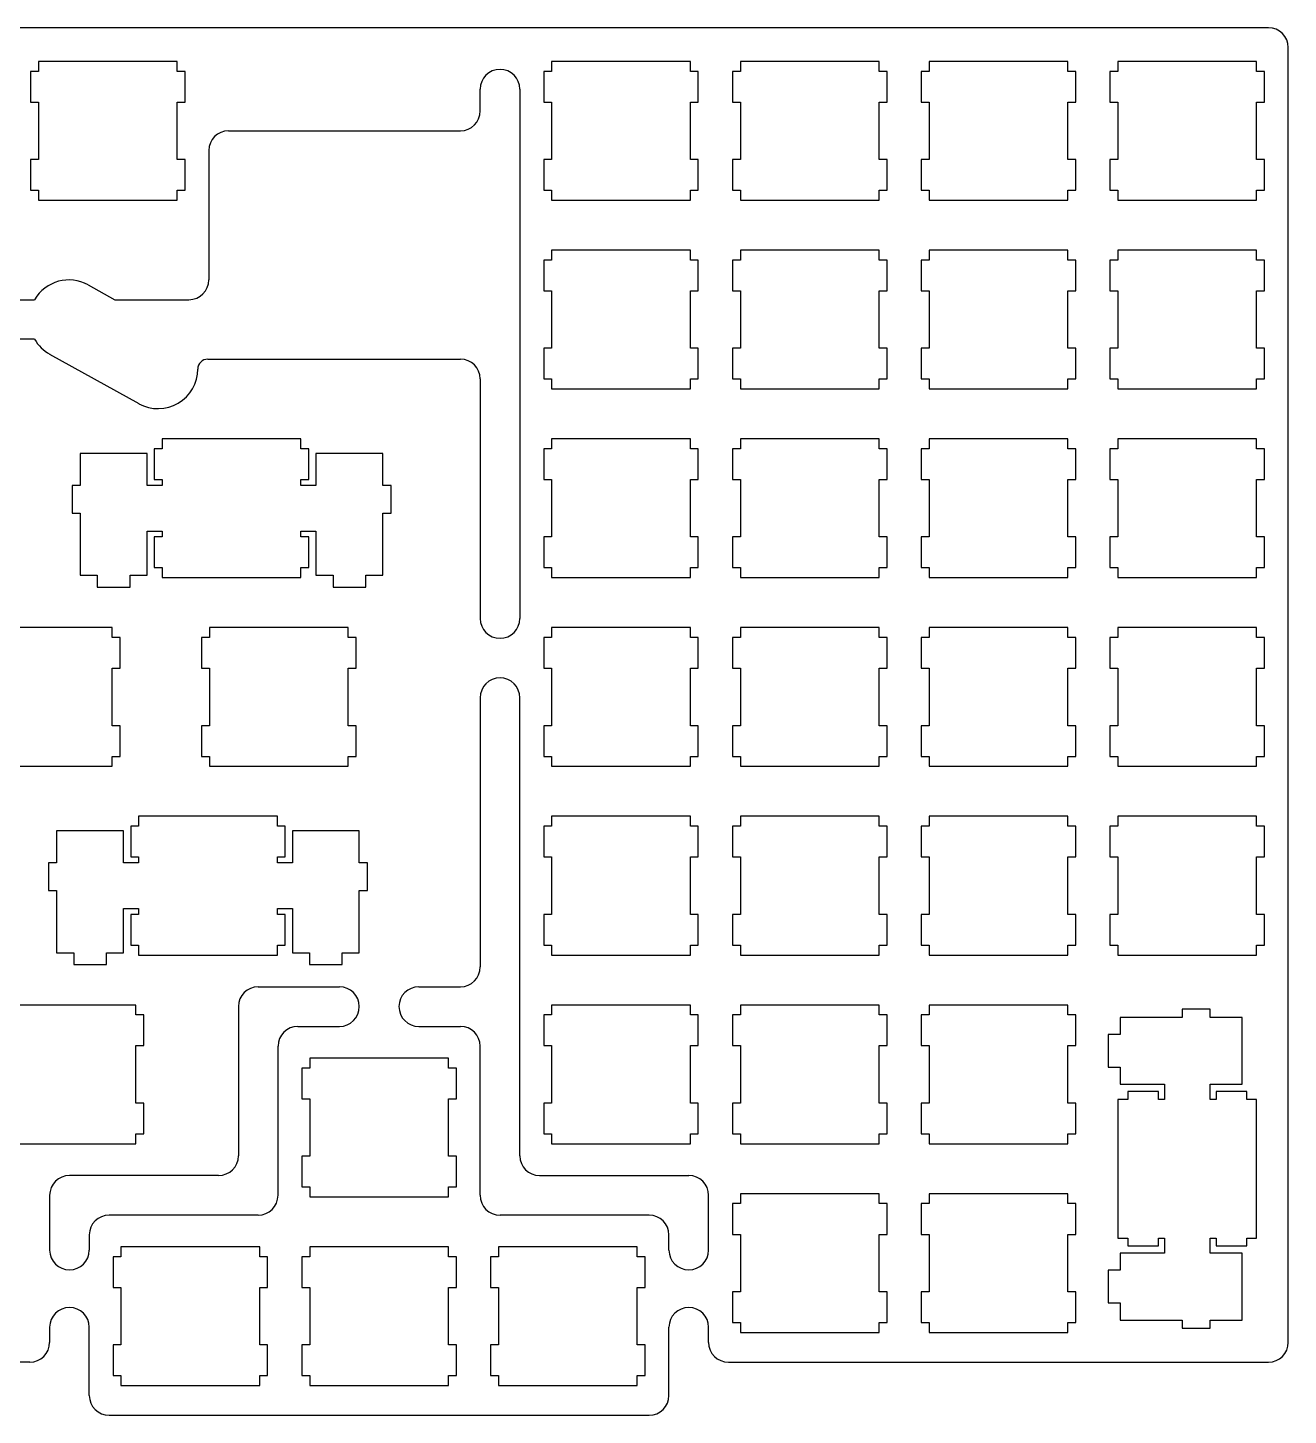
# Model space of a CAD drawing. Extents: x 23 to 397, y 95 to 235.
# Drawn here: x 269.5 to 396.7, y 95 to 235.1 of the extents above; entities that cross this region are included whole.
import ezdxf

# ---------------------------------------------------------------- set-up
doc = ezdxf.new("R2010")
doc.units = 0
doc.layers.get('0').update_dxf_attribs({"linetype": 'CONTINUOUS'})

msp = doc.modelspace()

# ---------------------------------------------------------------- linework, layer by layer
at = {"color": 7, "linetype": 'CONTINUOUS'}
for p, q in [((394.66, 235.05), (24.64, 235.05)), ((396.66, 102.35), (396.66, 233.05)), ((270.53, 231.65), (270.53, 230.65)), ((284.53, 231.65), (270.53, 231.65)), ((284.53, 230.65), (284.53, 231.65)), ((322.32, 231.65), (322.32, 230.65)), ((336.32, 231.65), (322.32, 231.65)), ((336.32, 230.65), (336.32, 231.65)), ((341.37, 231.65), (341.37, 230.65)), ((355.37, 231.65), (341.37, 231.65)), ((355.37, 230.65), (355.37, 231.65)), ((360.42, 231.65), (360.42, 230.65)), ((374.42, 231.65), (360.42, 231.65)), ((374.42, 230.65), (374.42, 231.65)), ((379.47, 231.65), (379.47, 230.65)), ((393.47, 231.65), (379.47, 231.65)), ((393.47, 230.65), (393.47, 231.65)), ((270.53, 230.65), (269.73, 230.65)), ((269.73, 230.65), (269.73, 227.55)), ((285.33, 230.65), (284.53, 230.65)), ((285.33, 227.55), (285.33, 230.65)), ((322.32, 230.65), (321.52, 230.65)), ((321.52, 230.65), (321.52, 227.55)), ((337.12, 230.65), (336.32, 230.65)), ((337.12, 227.55), (337.12, 230.65)), ((341.37, 230.65), (340.57, 230.65)), ((340.57, 230.65), (340.57, 227.55)), ((356.17, 230.65), (355.37, 230.65)), ((356.17, 227.55), (356.17, 230.65)), ((360.42, 230.65), (359.62, 230.65)), ((359.62, 230.65), (359.62, 227.55)), ((375.22, 230.65), (374.42, 230.65)), ((375.22, 227.55), (375.22, 230.65)), ((379.47, 230.65), (378.67, 230.65)), ((378.67, 230.65), (378.67, 227.55)), ((394.27, 230.65), (393.47, 230.65)), ((394.27, 227.55), (394.27, 230.65)), ((315.11, 226.65), (315.11, 228.85)), ((319.11, 228.85), (319.11, 175.42)), ((269.73, 227.55), (270.53, 227.55)), ((270.53, 227.55), (270.53, 221.75)), ((284.53, 221.75), (284.53, 227.55)), ((284.53, 227.55), (285.33, 227.55)), ((321.52, 227.55), (322.32, 227.55)), ((322.32, 227.55), (322.32, 221.75)), ((336.32, 221.75), (336.32, 227.55)), ((336.32, 227.55), (337.12, 227.55)), ((340.57, 227.55), (341.37, 227.55)), ((341.37, 227.55), (341.37, 221.75)), ((355.37, 221.75), (355.37, 227.55)), ((355.37, 227.55), (356.17, 227.55)), ((359.62, 227.55), (360.42, 227.55)), ((360.42, 227.55), (360.42, 221.75)), ((374.42, 221.75), (374.42, 227.55)), ((374.42, 227.55), (375.22, 227.55)), ((378.67, 227.55), (379.47, 227.55)), ((379.47, 227.55), (379.47, 221.75)), ((393.47, 221.75), (393.47, 227.55)), ((393.47, 227.55), (394.27, 227.55)), ((289.72, 224.65), (313.11, 224.65)), ((270.53, 221.75), (269.73, 221.75)), ((269.73, 221.75), (269.73, 218.65)), ((285.33, 221.75), (284.53, 221.75)), ((285.33, 218.65), (285.33, 221.75)), ((287.72, 222.65), (287.72, 209.6)), ((322.32, 221.75), (321.52, 221.75)), ((321.52, 221.75), (321.52, 218.65)), ((337.12, 221.75), (336.32, 221.75)), ((337.12, 218.65), (337.12, 221.75)), ((341.37, 221.75), (340.57, 221.75)), ((340.57, 221.75), (340.57, 218.65)), ((356.17, 221.75), (355.37, 221.75)), ((356.17, 218.65), (356.17, 221.75)), ((360.42, 221.75), (359.62, 221.75)), ((359.62, 221.75), (359.62, 218.65)), ((375.22, 221.75), (374.42, 221.75)), ((375.22, 218.65), (375.22, 221.75)), ((379.47, 221.75), (378.67, 221.75)), ((378.67, 221.75), (378.67, 218.65)), ((394.27, 221.75), (393.47, 221.75)), ((394.27, 218.65), (394.27, 221.75)), ((269.73, 218.65), (270.53, 218.65)), ((270.53, 218.65), (270.53, 217.65)), ((284.53, 217.65), (284.53, 218.65)), ((284.53, 218.65), (285.33, 218.65)), ((321.52, 218.65), (322.32, 218.65)), ((322.32, 218.65), (322.32, 217.65)), ((336.32, 217.65), (336.32, 218.65)), ((336.32, 218.65), (337.12, 218.65)), ((340.57, 218.65), (341.37, 218.65)), ((341.37, 218.65), (341.37, 217.65)), ((355.37, 217.65), (355.37, 218.65)), ((355.37, 218.65), (356.17, 218.65)), ((359.62, 218.65), (360.42, 218.65)), ((360.42, 218.65), (360.42, 217.65)), ((374.42, 217.65), (374.42, 218.65)), ((374.42, 218.65), (375.22, 218.65)), ((378.67, 218.65), (379.47, 218.65)), ((379.47, 218.65), (379.47, 217.65)), ((393.47, 217.65), (393.47, 218.65)), ((393.47, 218.65), (394.27, 218.65)), ((270.53, 217.65), (284.53, 217.65)), ((322.32, 217.65), (336.32, 217.65)), ((341.37, 217.65), (355.37, 217.65)), ((360.42, 217.65), (374.42, 217.65)), ((379.47, 217.65), (393.47, 217.65)), ((322.32, 211.6), (321.52, 211.6)), ((321.52, 211.6), (321.52, 208.5)), ((322.32, 212.6), (322.32, 211.6)), ((336.32, 212.6), (322.32, 212.6)), ((336.32, 211.6), (336.32, 212.6)), ((337.12, 211.6), (336.32, 211.6)), ((337.12, 208.5), (337.12, 211.6)), ((341.37, 211.6), (340.57, 211.6)), ((340.57, 211.6), (340.57, 208.5)), ((341.37, 212.6), (341.37, 211.6)), ((355.37, 212.6), (341.37, 212.6)), ((355.37, 211.6), (355.37, 212.6)), ((356.17, 211.6), (355.37, 211.6)), ((356.17, 208.5), (356.17, 211.6)), ((360.42, 211.6), (359.62, 211.6)), ((359.62, 211.6), (359.62, 208.5)), ((360.42, 212.6), (360.42, 211.6)), ((374.42, 212.6), (360.42, 212.6)), ((374.42, 211.6), (374.42, 212.6)), ((375.22, 211.6), (374.42, 211.6)), ((375.22, 208.5), (375.22, 211.6)), ((379.47, 211.6), (378.67, 211.6)), ((378.67, 211.6), (378.67, 208.5)), ((379.47, 212.6), (379.47, 211.6)), ((393.47, 212.6), (379.47, 212.6)), ((393.47, 211.6), (393.47, 212.6)), ((394.27, 211.6), (393.47, 211.6)), ((394.27, 208.5), (394.27, 211.6)), ((275.55, 209.1), (278.24, 207.6)), ((264.14, 207.6), (270.14, 207.6)), ((278.24, 207.6), (285.72, 207.6)), ((321.52, 208.5), (322.32, 208.5)), ((322.32, 208.5), (322.32, 202.7)), ((336.32, 202.7), (336.32, 208.5)), ((336.32, 208.5), (337.12, 208.5)), ((340.57, 208.5), (341.37, 208.5)), ((341.37, 208.5), (341.37, 202.7)), ((355.37, 202.7), (355.37, 208.5)), ((355.37, 208.5), (356.17, 208.5)), ((359.62, 208.5), (360.42, 208.5)), ((360.42, 208.5), (360.42, 202.7)), ((374.42, 202.7), (374.42, 208.5)), ((374.42, 208.5), (375.22, 208.5)), ((378.67, 208.5), (379.47, 208.5)), ((379.47, 208.5), (379.47, 202.7)), ((393.47, 202.7), (393.47, 208.5)), ((393.47, 208.5), (394.27, 208.5)), ((270.14, 203.6), (264.14, 203.6)), ((271.66, 202.11), (280.66, 197.11)), ((322.32, 202.7), (321.52, 202.7)), ((321.52, 202.7), (321.52, 199.6)), ((337.12, 202.7), (336.32, 202.7)), ((337.12, 199.6), (337.12, 202.7)), ((341.37, 202.7), (340.57, 202.7)), ((340.57, 202.7), (340.57, 199.6)), ((356.17, 202.7), (355.37, 202.7)), ((356.17, 199.6), (356.17, 202.7)), ((360.42, 202.7), (359.62, 202.7)), ((359.62, 202.7), (359.62, 199.6)), ((375.22, 202.7), (374.42, 202.7)), ((375.22, 199.6), (375.22, 202.7)), ((379.47, 202.7), (378.67, 202.7)), ((378.67, 202.7), (378.67, 199.6)), ((394.27, 202.7), (393.47, 202.7)), ((394.27, 199.6), (394.27, 202.7)), ((287.61, 201.6), (313.11, 201.6)), ((315.11, 199.6), (315.11, 175.42)), ((321.52, 199.6), (322.32, 199.6)), ((322.32, 199.6), (322.32, 198.6)), ((336.32, 198.6), (336.32, 199.6)), ((336.32, 199.6), (337.12, 199.6)), ((340.57, 199.6), (341.37, 199.6)), ((341.37, 199.6), (341.37, 198.6)), ((355.37, 198.6), (355.37, 199.6)), ((355.37, 199.6), (356.17, 199.6)), ((359.62, 199.6), (360.42, 199.6)), ((360.42, 199.6), (360.42, 198.6)), ((374.42, 198.6), (374.42, 199.6)), ((374.42, 199.6), (375.22, 199.6)), ((378.67, 199.6), (379.47, 199.6)), ((379.47, 199.6), (379.47, 198.6)), ((393.47, 198.6), (393.47, 199.6)), ((393.47, 199.6), (394.27, 199.6)), ((322.32, 198.6), (336.32, 198.6)), ((341.37, 198.6), (355.37, 198.6)), ((360.42, 198.6), (374.42, 198.6)), ((379.47, 198.6), (393.47, 198.6)), ((283.02, 193.55), (283.02, 192.55)), ((297.02, 193.55), (283.02, 193.55)), ((297.02, 192.55), (297.02, 193.55)), ((322.32, 193.55), (322.32, 192.55)), ((336.32, 193.55), (322.32, 193.55)), ((336.32, 192.55), (336.32, 193.55)), ((341.37, 193.55), (341.37, 192.55)), ((355.37, 193.55), (341.37, 193.55)), ((355.37, 192.55), (355.37, 193.55)), ((360.42, 193.55), (360.42, 192.55)), ((374.42, 193.55), (360.42, 193.55)), ((374.42, 192.55), (374.42, 193.55)), ((379.47, 193.55), (379.47, 192.55)), ((393.47, 193.55), (379.47, 193.55)), ((393.47, 192.55), (393.47, 193.55)), ((281.49, 192.08), (274.74, 192.08)), ((274.74, 192.08), (274.74, 188.85)), ((281.49, 188.85), (281.49, 192.08)), ((283.02, 192.55), (282.22, 192.55)), ((282.22, 192.55), (282.22, 189.45)), ((297.82, 192.55), (297.02, 192.55)), ((297.82, 189.45), (297.82, 192.55)), ((305.29, 192.08), (298.54, 192.08)), ((298.54, 192.08), (298.54, 188.85)), ((305.29, 188.85), (305.29, 192.08)), ((322.32, 192.55), (321.52, 192.55)), ((321.52, 192.55), (321.52, 189.45)), ((337.12, 192.55), (336.32, 192.55)), ((337.12, 189.45), (337.12, 192.55)), ((341.37, 192.55), (340.57, 192.55)), ((340.57, 192.55), (340.57, 189.45)), ((356.17, 192.55), (355.37, 192.55)), ((356.17, 189.45), (356.17, 192.55)), ((360.42, 192.55), (359.62, 192.55)), ((359.62, 192.55), (359.62, 189.45)), ((375.22, 192.55), (374.42, 192.55)), ((375.22, 189.45), (375.22, 192.55)), ((379.47, 192.55), (378.67, 192.55)), ((378.67, 192.55), (378.67, 189.45)), ((394.27, 192.55), (393.47, 192.55)), ((394.27, 189.45), (394.27, 192.55)), ((282.22, 189.45), (283.02, 189.45)), ((283.02, 189.45), (283.02, 188.85)), ((297.02, 188.85), (297.02, 189.45)), ((297.02, 189.45), (297.82, 189.45)), ((321.52, 189.45), (322.32, 189.45)), ((322.32, 189.45), (322.32, 183.65)), ((336.32, 183.65), (336.32, 189.45)), ((336.32, 189.45), (337.12, 189.45)), ((340.57, 189.45), (341.37, 189.45)), ((341.37, 189.45), (341.37, 183.65)), ((355.37, 183.65), (355.37, 189.45)), ((355.37, 189.45), (356.17, 189.45)), ((359.62, 189.45), (360.42, 189.45)), ((360.42, 189.45), (360.42, 183.65)), ((374.42, 183.65), (374.42, 189.45)), ((374.42, 189.45), (375.22, 189.45)), ((378.67, 189.45), (379.47, 189.45)), ((379.47, 189.45), (379.47, 183.65)), ((393.47, 183.65), (393.47, 189.45)), ((393.47, 189.45), (394.27, 189.45)), ((274.74, 188.85), (273.92, 188.85)), ((273.92, 188.85), (273.92, 186.05)), ((283.02, 188.85), (281.49, 188.85)), ((298.54, 188.85), (297.02, 188.85)), ((306.12, 188.85), (305.29, 188.85)), ((306.12, 186.05), (306.12, 188.85)), ((273.92, 186.05), (274.74, 186.05)), ((274.74, 186.05), (274.74, 179.78)), ((305.29, 179.78), (305.29, 186.05)), ((305.29, 186.05), (306.12, 186.05)), ((281.49, 179.78), (281.49, 184.25)), ((281.49, 184.25), (283.02, 184.25)), ((283.02, 183.65), (282.22, 183.65)), ((282.22, 183.65), (282.22, 180.55)), ((283.02, 184.25), (283.02, 183.65)), ((297.02, 183.65), (297.02, 184.25)), ((297.02, 184.25), (298.54, 184.25)), ((297.82, 183.65), (297.02, 183.65)), ((297.82, 180.55), (297.82, 183.65)), ((298.54, 184.25), (298.54, 179.78)), ((322.32, 183.65), (321.52, 183.65)), ((321.52, 183.65), (321.52, 180.55)), ((337.12, 183.65), (336.32, 183.65)), ((337.12, 180.55), (337.12, 183.65)), ((341.37, 183.65), (340.57, 183.65)), ((340.57, 183.65), (340.57, 180.55)), ((356.17, 183.65), (355.37, 183.65)), ((356.17, 180.55), (356.17, 183.65)), ((360.42, 183.65), (359.62, 183.65)), ((359.62, 183.65), (359.62, 180.55)), ((375.22, 183.65), (374.42, 183.65)), ((375.22, 180.55), (375.22, 183.65)), ((379.47, 183.65), (378.67, 183.65)), ((378.67, 183.65), (378.67, 180.55)), ((394.27, 183.65), (393.47, 183.65)), ((394.27, 180.55), (394.27, 183.65)), ((274.74, 179.78), (276.47, 179.78)), ((276.47, 179.78), (276.47, 178.58)), ((279.77, 178.58), (279.77, 179.78)), ((279.77, 179.78), (281.49, 179.78)), ((282.22, 180.55), (283.02, 180.55)), ((283.02, 180.55), (283.02, 179.55)), ((283.02, 179.55), (297.02, 179.55)), ((297.02, 179.55), (297.02, 180.55)), ((297.02, 180.55), (297.82, 180.55)), ((298.54, 179.78), (300.27, 179.78)), ((300.27, 179.78), (300.27, 178.58)), ((303.57, 178.58), (303.57, 179.78)), ((303.57, 179.78), (305.29, 179.78)), ((321.52, 180.55), (322.32, 180.55)), ((322.32, 180.55), (322.32, 179.55)), ((322.32, 179.55), (336.32, 179.55)), ((336.32, 179.55), (336.32, 180.55)), ((336.32, 180.55), (337.12, 180.55)), ((340.57, 180.55), (341.37, 180.55)), ((341.37, 180.55), (341.37, 179.55)), ((341.37, 179.55), (355.37, 179.55)), ((355.37, 179.55), (355.37, 180.55)), ((355.37, 180.55), (356.17, 180.55)), ((359.62, 180.55), (360.42, 180.55)), ((360.42, 180.55), (360.42, 179.55)), ((360.42, 179.55), (374.42, 179.55)), ((374.42, 179.55), (374.42, 180.55)), ((374.42, 180.55), (375.22, 180.55)), ((378.67, 180.55), (379.47, 180.55)), ((379.47, 180.55), (379.47, 179.55)), ((379.47, 179.55), (393.47, 179.55)), ((393.47, 179.55), (393.47, 180.55)), ((393.47, 180.55), (394.27, 180.55)), ((276.47, 178.58), (279.77, 178.58)), ((300.27, 178.58), (303.57, 178.58)), ((277.97, 174.5), (263.97, 174.5)), ((277.97, 173.5), (277.97, 174.5)), ((287.78, 174.5), (287.78, 173.5)), ((301.78, 174.5), (287.78, 174.5)), ((301.78, 173.5), (301.78, 174.5)), ((322.32, 174.5), (322.32, 173.5)), ((336.32, 174.5), (322.32, 174.5)), ((336.32, 173.5), (336.32, 174.5)), ((341.37, 174.5), (341.37, 173.5)), ((355.37, 174.5), (341.37, 174.5)), ((355.37, 173.5), (355.37, 174.5)), ((360.42, 174.5), (360.42, 173.5)), ((374.42, 174.5), (360.42, 174.5)), ((374.42, 173.5), (374.42, 174.5)), ((379.47, 174.5), (379.47, 173.5)), ((393.47, 174.5), (379.47, 174.5)), ((393.47, 173.5), (393.47, 174.5)), ((278.77, 173.5), (277.97, 173.5)), ((278.77, 170.4), (278.77, 173.5)), ((287.78, 173.5), (286.98, 173.5)), ((286.98, 173.5), (286.98, 170.4)), ((302.58, 173.5), (301.78, 173.5)), ((302.58, 170.4), (302.58, 173.5)), ((322.32, 173.5), (321.52, 173.5)), ((321.52, 173.5), (321.52, 170.4)), ((337.12, 173.5), (336.32, 173.5)), ((337.12, 170.4), (337.12, 173.5)), ((341.37, 173.5), (340.57, 173.5)), ((340.57, 173.5), (340.57, 170.4)), ((356.17, 173.5), (355.37, 173.5)), ((356.17, 170.4), (356.17, 173.5)), ((360.42, 173.5), (359.62, 173.5)), ((359.62, 173.5), (359.62, 170.4)), ((375.22, 173.5), (374.42, 173.5)), ((375.22, 170.4), (375.22, 173.5)), ((379.47, 173.5), (378.67, 173.5)), ((378.67, 173.5), (378.67, 170.4)), ((394.27, 173.5), (393.47, 173.5)), ((394.27, 170.4), (394.27, 173.5)), ((277.97, 164.6), (277.97, 170.4)), ((277.97, 170.4), (278.77, 170.4)), ((286.98, 170.4), (287.78, 170.4)), ((287.78, 170.4), (287.78, 164.6)), ((301.78, 164.6), (301.78, 170.4)), ((301.78, 170.4), (302.58, 170.4)), ((321.52, 170.4), (322.32, 170.4)), ((322.32, 170.4), (322.32, 164.6)), ((336.32, 164.6), (336.32, 170.4)), ((336.32, 170.4), (337.12, 170.4)), ((340.57, 170.4), (341.37, 170.4)), ((341.37, 170.4), (341.37, 164.6)), ((355.37, 164.6), (355.37, 170.4)), ((355.37, 170.4), (356.17, 170.4)), ((359.62, 170.4), (360.42, 170.4)), ((360.42, 170.4), (360.42, 164.6)), ((374.42, 164.6), (374.42, 170.4)), ((374.42, 170.4), (375.22, 170.4)), ((378.67, 170.4), (379.47, 170.4)), ((379.47, 170.4), (379.47, 164.6)), ((393.47, 164.6), (393.47, 170.4)), ((393.47, 170.4), (394.27, 170.4)), ((315.11, 167.42), (315.11, 140.24)), ((319.11, 121.19), (319.11, 167.42)), ((278.77, 164.6), (277.97, 164.6)), ((278.77, 161.5), (278.77, 164.6)), ((287.78, 164.6), (286.98, 164.6)), ((286.98, 164.6), (286.98, 161.5)), ((302.58, 164.6), (301.78, 164.6)), ((302.58, 161.5), (302.58, 164.6)), ((322.32, 164.6), (321.52, 164.6)), ((321.52, 164.6), (321.52, 161.5)), ((337.12, 164.6), (336.32, 164.6)), ((337.12, 161.5), (337.12, 164.6)), ((341.37, 164.6), (340.57, 164.6)), ((340.57, 164.6), (340.57, 161.5)), ((356.17, 164.6), (355.37, 164.6)), ((356.17, 161.5), (356.17, 164.6)), ((360.42, 164.6), (359.62, 164.6)), ((359.62, 164.6), (359.62, 161.5)), ((375.22, 164.6), (374.42, 164.6)), ((375.22, 161.5), (375.22, 164.6)), ((379.47, 164.6), (378.67, 164.6)), ((378.67, 164.6), (378.67, 161.5)), ((394.27, 164.6), (393.47, 164.6)), ((394.27, 161.5), (394.27, 164.6)), ((277.97, 160.5), (277.97, 161.5)), ((277.97, 161.5), (278.77, 161.5)), ((286.98, 161.5), (287.78, 161.5)), ((287.78, 161.5), (287.78, 160.5)), ((301.78, 160.5), (301.78, 161.5)), ((301.78, 161.5), (302.58, 161.5)), ((321.52, 161.5), (322.32, 161.5)), ((322.32, 161.5), (322.32, 160.5)), ((336.32, 160.5), (336.32, 161.5)), ((336.32, 161.5), (337.12, 161.5)), ((340.57, 161.5), (341.37, 161.5)), ((341.37, 161.5), (341.37, 160.5)), ((355.37, 160.5), (355.37, 161.5)), ((355.37, 161.5), (356.17, 161.5)), ((359.62, 161.5), (360.42, 161.5)), ((360.42, 161.5), (360.42, 160.5)), ((374.42, 160.5), (374.42, 161.5)), ((374.42, 161.5), (375.22, 161.5)), ((378.67, 161.5), (379.47, 161.5)), ((379.47, 161.5), (379.47, 160.5)), ((393.47, 160.5), (393.47, 161.5)), ((393.47, 161.5), (394.27, 161.5)), ((263.97, 160.5), (277.97, 160.5)), ((287.78, 160.5), (301.78, 160.5)), ((322.32, 160.5), (336.32, 160.5)), ((341.37, 160.5), (355.37, 160.5)), ((360.42, 160.5), (374.42, 160.5)), ((379.47, 160.5), (393.47, 160.5)), ((280.64, 154.45), (279.84, 154.45)), ((279.84, 154.45), (279.84, 151.35)), ((280.64, 155.45), (280.64, 154.45)), ((294.64, 155.45), (280.64, 155.45)), ((294.64, 154.45), (294.64, 155.45)), ((295.44, 154.45), (294.64, 154.45)), ((295.44, 151.35), (295.44, 154.45)), ((322.32, 154.45), (321.52, 154.45)), ((321.52, 154.45), (321.52, 151.35)), ((322.32, 155.45), (322.32, 154.45)), ((336.32, 155.45), (322.32, 155.45)), ((336.32, 154.45), (336.32, 155.45)), ((337.12, 154.45), (336.32, 154.45)), ((337.12, 151.35), (337.12, 154.45)), ((341.37, 154.45), (340.57, 154.45)), ((340.57, 154.45), (340.57, 151.35)), ((341.37, 155.45), (341.37, 154.45)), ((355.37, 155.45), (341.37, 155.45)), ((355.37, 154.45), (355.37, 155.45)), ((356.17, 154.45), (355.37, 154.45)), ((356.17, 151.35), (356.17, 154.45)), ((360.42, 154.45), (359.62, 154.45)), ((359.62, 154.45), (359.62, 151.35)), ((360.42, 155.45), (360.42, 154.45)), ((374.42, 155.45), (360.42, 155.45)), ((374.42, 154.45), (374.42, 155.45)), ((375.22, 154.45), (374.42, 154.45)), ((375.22, 151.35), (375.22, 154.45)), ((379.47, 154.45), (378.67, 154.45)), ((378.67, 154.45), (378.67, 151.35)), ((379.47, 155.45), (379.47, 154.45)), ((393.47, 155.45), (379.47, 155.45)), ((393.47, 154.45), (393.47, 155.45)), ((394.27, 154.45), (393.47, 154.45)), ((394.27, 151.35), (394.27, 154.45)), ((279.11, 153.98), (272.36, 153.98)), ((272.36, 153.98), (272.36, 150.75)), ((279.11, 150.75), (279.11, 153.98)), ((302.91, 153.98), (296.16, 153.98)), ((296.16, 153.98), (296.16, 150.75)), ((302.91, 150.75), (302.91, 153.98)), ((279.84, 151.35), (280.64, 151.35)), ((280.64, 151.35), (280.64, 150.75)), ((294.64, 150.75), (294.64, 151.35)), ((294.64, 151.35), (295.44, 151.35)), ((321.52, 151.35), (322.32, 151.35)), ((322.32, 151.35), (322.32, 145.55)), ((336.32, 145.55), (336.32, 151.35)), ((336.32, 151.35), (337.12, 151.35)), ((340.57, 151.35), (341.37, 151.35)), ((341.37, 151.35), (341.37, 145.55)), ((355.37, 145.55), (355.37, 151.35)), ((355.37, 151.35), (356.17, 151.35)), ((359.62, 151.35), (360.42, 151.35)), ((360.42, 151.35), (360.42, 145.55)), ((374.42, 145.55), (374.42, 151.35)), ((374.42, 151.35), (375.22, 151.35)), ((378.67, 151.35), (379.47, 151.35)), ((379.47, 151.35), (379.47, 145.55)), ((393.47, 145.55), (393.47, 151.35)), ((393.47, 151.35), (394.27, 151.35)), ((272.36, 150.75), (271.54, 150.75)), ((271.54, 150.75), (271.54, 147.95)), ((280.64, 150.75), (279.11, 150.75)), ((296.16, 150.75), (294.64, 150.75)), ((303.74, 150.75), (302.91, 150.75)), ((303.74, 147.95), (303.74, 150.75)), ((271.54, 147.95), (272.36, 147.95)), ((272.36, 147.95), (272.36, 141.68)), ((302.91, 141.68), (302.91, 147.95)), ((302.91, 147.95), (303.74, 147.95)), ((279.11, 141.68), (279.11, 146.15)), ((279.11, 146.15), (280.64, 146.15)), ((280.64, 146.15), (280.64, 145.55)), ((294.64, 145.55), (294.64, 146.15)), ((294.64, 146.15), (296.16, 146.15)), ((296.16, 146.15), (296.16, 141.68)), ((280.64, 145.55), (279.84, 145.55)), ((279.84, 145.55), (279.84, 142.45)), ((295.44, 145.55), (294.64, 145.55)), ((295.44, 142.45), (295.44, 145.55)), ((322.32, 145.55), (321.52, 145.55)), ((321.52, 145.55), (321.52, 142.45)), ((337.12, 145.55), (336.32, 145.55)), ((337.12, 142.45), (337.12, 145.55)), ((341.37, 145.55), (340.57, 145.55)), ((340.57, 145.55), (340.57, 142.45)), ((356.17, 145.55), (355.37, 145.55)), ((356.17, 142.45), (356.17, 145.55)), ((360.42, 145.55), (359.62, 145.55)), ((359.62, 145.55), (359.62, 142.45)), ((375.22, 145.55), (374.42, 145.55)), ((375.22, 142.45), (375.22, 145.55)), ((379.47, 145.55), (378.67, 145.55)), ((378.67, 145.55), (378.67, 142.45)), ((394.27, 145.55), (393.47, 145.55)), ((394.27, 142.45), (394.27, 145.55)), ((272.36, 141.68), (274.09, 141.68)), ((274.09, 141.68), (274.09, 140.48)), ((277.39, 140.48), (277.39, 141.68)), ((277.39, 141.68), (279.11, 141.68)), ((279.84, 142.45), (280.64, 142.45)), ((280.64, 142.45), (280.64, 141.45)), ((294.64, 141.45), (294.64, 142.45)), ((294.64, 142.45), (295.44, 142.45)), ((296.16, 141.68), (297.89, 141.68)), ((297.89, 141.68), (297.89, 140.48)), ((301.19, 140.48), (301.19, 141.68)), ((301.19, 141.68), (302.91, 141.68)), ((321.52, 142.45), (322.32, 142.45)), ((322.32, 142.45), (322.32, 141.45)), ((336.32, 141.45), (336.32, 142.45)), ((336.32, 142.45), (337.12, 142.45)), ((340.57, 142.45), (341.37, 142.45)), ((341.37, 142.45), (341.37, 141.45)), ((355.37, 141.45), (355.37, 142.45)), ((355.37, 142.45), (356.17, 142.45)), ((359.62, 142.45), (360.42, 142.45)), ((360.42, 142.45), (360.42, 141.45)), ((374.42, 141.45), (374.42, 142.45)), ((374.42, 142.45), (375.22, 142.45)), ((378.67, 142.45), (379.47, 142.45)), ((379.47, 142.45), (379.47, 141.45)), ((393.47, 141.45), (393.47, 142.45)), ((393.47, 142.45), (394.27, 142.45)), ((274.09, 140.48), (277.39, 140.48)), ((280.64, 141.45), (294.64, 141.45)), ((297.89, 140.48), (301.19, 140.48)), ((322.32, 141.45), (336.32, 141.45)), ((341.37, 141.45), (355.37, 141.45)), ((360.42, 141.45), (374.42, 141.45)), ((379.47, 141.45), (393.47, 141.45)), ((292.71, 138.24), (300.91, 138.24)), ((308.91, 138.24), (313.11, 138.24)), ((280.35, 136.4), (266.35, 136.4)), ((280.35, 135.4), (280.35, 136.4)), ((290.71, 136.24), (290.71, 121.19)), ((322.32, 136.4), (322.32, 135.4)), ((336.32, 136.4), (322.32, 136.4)), ((336.32, 135.4), (336.32, 136.4)), ((341.37, 136.4), (341.37, 135.4)), ((355.37, 136.4), (341.37, 136.4)), ((355.37, 135.4), (355.37, 136.4)), ((360.42, 136.4), (360.42, 135.4)), ((374.42, 136.4), (360.42, 136.4)), ((374.42, 135.4), (374.42, 136.4)), ((388.77, 135.98), (385.97, 135.98)), ((385.97, 135.98), (385.97, 135.15)), ((388.77, 135.15), (388.77, 135.98)), ((281.15, 135.4), (280.35, 135.4)), ((281.15, 132.3), (281.15, 135.4)), ((322.32, 135.4), (321.52, 135.4)), ((321.52, 135.4), (321.52, 132.3)), ((337.12, 135.4), (336.32, 135.4)), ((337.12, 132.3), (337.12, 135.4)), ((341.37, 135.4), (340.57, 135.4)), ((340.57, 135.4), (340.57, 132.3)), ((356.17, 135.4), (355.37, 135.4)), ((356.17, 132.3), (356.17, 135.4)), ((360.42, 135.4), (359.62, 135.4)), ((359.62, 135.4), (359.62, 132.3)), ((375.22, 135.4), (374.42, 135.4)), ((375.22, 132.3), (375.22, 135.4)), ((385.97, 135.15), (379.7, 135.15)), ((379.7, 135.15), (379.7, 133.43)), ((392, 135.15), (388.77, 135.15)), ((392, 128.4), (392, 135.15)), ((296.71, 134.24), (300.91, 134.24)), ((308.91, 134.24), (313.11, 134.24)), ((379.7, 133.43), (378.5, 133.43)), ((378.5, 133.43), (378.5, 130.13)), ((280.35, 126.5), (280.35, 132.3)), ((280.35, 132.3), (281.15, 132.3)), ((294.71, 117.19), (294.71, 132.24)), ((315.11, 117.19), (315.11, 132.24)), ((321.52, 132.3), (322.32, 132.3)), ((322.32, 132.3), (322.32, 126.5)), ((336.32, 126.5), (336.32, 132.3)), ((336.32, 132.3), (337.12, 132.3)), ((340.57, 132.3), (341.37, 132.3)), ((341.37, 132.3), (341.37, 126.5)), ((355.37, 126.5), (355.37, 132.3)), ((355.37, 132.3), (356.17, 132.3)), ((359.62, 132.3), (360.42, 132.3)), ((360.42, 132.3), (360.42, 126.5)), ((374.42, 126.5), (374.42, 132.3)), ((374.42, 132.3), (375.22, 132.3)), ((297.91, 131.04), (297.91, 130.04)), ((311.91, 131.04), (297.91, 131.04)), ((311.91, 130.04), (311.91, 131.04)), ((297.91, 130.04), (297.11, 130.04)), ((297.11, 130.04), (297.11, 126.94)), ((312.71, 130.04), (311.91, 130.04)), ((312.71, 126.94), (312.71, 130.04)), ((378.5, 130.13), (379.7, 130.13)), ((379.7, 130.13), (379.7, 128.4)), ((379.7, 128.4), (384.17, 128.4)), ((383.57, 127.68), (380.47, 127.68)), ((380.47, 127.68), (380.47, 126.88)), ((383.57, 126.88), (383.57, 127.68)), ((384.17, 128.4), (384.17, 126.88)), ((388.77, 126.88), (388.77, 128.4)), ((388.77, 128.4), (392, 128.4)), ((392.47, 127.68), (389.37, 127.68)), ((389.37, 127.68), (389.37, 126.88)), ((392.47, 126.88), (392.47, 127.68)), ((281.15, 126.5), (280.35, 126.5)), ((281.15, 123.4), (281.15, 126.5)), ((297.11, 126.94), (297.91, 126.94)), ((297.91, 126.94), (297.91, 121.14)), ((311.91, 121.14), (311.91, 126.94)), ((311.91, 126.94), (312.71, 126.94)), ((322.32, 126.5), (321.52, 126.5)), ((321.52, 126.5), (321.52, 123.4)), ((337.12, 126.5), (336.32, 126.5)), ((337.12, 123.4), (337.12, 126.5)), ((341.37, 126.5), (340.57, 126.5)), ((340.57, 126.5), (340.57, 123.4)), ((356.17, 126.5), (355.37, 126.5)), ((356.17, 123.4), (356.17, 126.5)), ((360.42, 126.5), (359.62, 126.5)), ((359.62, 126.5), (359.62, 123.4)), ((375.22, 126.5), (374.42, 126.5)), ((375.22, 123.4), (375.22, 126.5)), ((380.47, 126.88), (379.47, 126.88)), ((379.47, 126.88), (379.47, 112.88)), ((384.17, 126.88), (383.57, 126.88)), ((389.37, 126.88), (388.77, 126.88)), ((393.47, 126.88), (392.47, 126.88)), ((393.47, 112.88), (393.47, 126.88)), ((280.35, 122.4), (280.35, 123.4)), ((280.35, 123.4), (281.15, 123.4)), ((321.52, 123.4), (322.32, 123.4)), ((322.32, 123.4), (322.32, 122.4)), ((336.32, 122.4), (336.32, 123.4)), ((336.32, 123.4), (337.12, 123.4)), ((340.57, 123.4), (341.37, 123.4)), ((341.37, 123.4), (341.37, 122.4)), ((355.37, 122.4), (355.37, 123.4)), ((355.37, 123.4), (356.17, 123.4)), ((359.62, 123.4), (360.42, 123.4)), ((360.42, 123.4), (360.42, 122.4)), ((374.42, 122.4), (374.42, 123.4)), ((374.42, 123.4), (375.22, 123.4)), ((266.35, 122.4), (280.35, 122.4)), ((322.32, 122.4), (336.32, 122.4)), ((341.37, 122.4), (355.37, 122.4)), ((360.42, 122.4), (374.42, 122.4)), ((297.91, 121.14), (297.11, 121.14)), ((297.11, 121.14), (297.11, 118.04)), ((312.71, 121.14), (311.91, 121.14)), ((312.71, 118.04), (312.71, 121.14)), ((288.71, 119.19), (273.66, 119.19)), ((321.11, 119.19), (336.16, 119.19)), ((297.11, 118.04), (297.91, 118.04)), ((297.91, 118.04), (297.91, 117.04)), ((311.91, 117.04), (311.91, 118.04)), ((311.91, 118.04), (312.71, 118.04)), ((271.66, 117.19), (271.66, 111.67)), ((297.91, 117.04), (311.91, 117.04)), ((338.16, 111.67), (338.16, 117.19)), ((341.37, 116.35), (340.57, 116.35)), ((340.57, 116.35), (340.57, 113.25)), ((341.37, 117.35), (341.37, 116.35)), ((355.37, 117.35), (341.37, 117.35)), ((355.37, 116.35), (355.37, 117.35)), ((356.17, 116.35), (355.37, 116.35)), ((356.17, 113.25), (356.17, 116.35)), ((360.42, 116.35), (359.62, 116.35)), ((359.62, 116.35), (359.62, 113.25)), ((360.42, 117.35), (360.42, 116.35)), ((374.42, 117.35), (360.42, 117.35)), ((374.42, 116.35), (374.42, 117.35)), ((375.22, 116.35), (374.42, 116.35)), ((375.22, 113.25), (375.22, 116.35)), ((292.71, 115.19), (277.66, 115.19)), ((332.16, 115.19), (317.11, 115.19)), ((275.66, 113.19), (275.66, 111.67)), ((334.16, 111.67), (334.16, 113.19)), ((340.57, 113.25), (341.37, 113.25)), ((341.37, 113.25), (341.37, 107.45)), ((355.37, 107.45), (355.37, 113.25)), ((355.37, 113.25), (356.17, 113.25)), ((359.62, 113.25), (360.42, 113.25)), ((360.42, 113.25), (360.42, 107.45)), ((374.42, 107.45), (374.42, 113.25)), ((374.42, 113.25), (375.22, 113.25)), ((379.47, 112.88), (380.47, 112.88)), ((380.47, 112.88), (380.47, 112.08)), ((380.47, 112.08), (383.57, 112.08)), ((383.57, 112.08), (383.57, 112.88)), ((383.57, 112.88), (384.17, 112.88)), ((384.17, 112.88), (384.17, 111.35)), ((388.77, 111.35), (388.77, 112.88)), ((388.77, 112.88), (389.37, 112.88)), ((389.37, 112.88), (389.37, 112.08)), ((389.37, 112.08), (392.47, 112.08)), ((392.47, 112.08), (392.47, 112.88)), ((392.47, 112.88), (393.47, 112.88)), ((278.86, 110.99), (278.06, 110.99)), ((278.06, 110.99), (278.06, 107.89)), ((278.86, 111.99), (278.86, 110.99)), ((292.86, 111.99), (278.86, 111.99)), ((292.86, 110.99), (292.86, 111.99)), ((293.66, 110.99), (292.86, 110.99)), ((293.66, 107.89), (293.66, 110.99)), ((297.91, 110.99), (297.11, 110.99)), ((297.11, 110.99), (297.11, 107.89)), ((297.91, 111.99), (297.91, 110.99)), ((311.91, 111.99), (297.91, 111.99)), ((311.91, 110.99), (311.91, 111.99)), ((312.71, 110.99), (311.91, 110.99)), ((312.71, 107.89), (312.71, 110.99)), ((316.96, 110.99), (316.16, 110.99)), ((316.16, 110.99), (316.16, 107.89)), ((316.96, 111.99), (316.96, 110.99)), ((330.96, 111.99), (316.96, 111.99)), ((330.96, 110.99), (330.96, 111.99)), ((331.76, 110.99), (330.96, 110.99)), ((331.76, 107.89), (331.76, 110.99)), ((384.17, 111.35), (379.7, 111.35)), ((379.7, 111.35), (379.7, 109.63)), ((392, 111.35), (388.77, 111.35)), ((392, 104.6), (392, 111.35)), ((379.7, 109.63), (378.5, 109.63)), ((378.5, 109.63), (378.5, 106.33)), ((278.06, 107.89), (278.86, 107.89)), ((278.86, 107.89), (278.86, 102.09)), ((292.86, 102.09), (292.86, 107.89)), ((292.86, 107.89), (293.66, 107.89)), ((297.11, 107.89), (297.91, 107.89)), ((297.91, 107.89), (297.91, 102.09)), ((311.91, 102.09), (311.91, 107.89)), ((311.91, 107.89), (312.71, 107.89)), ((316.16, 107.89), (316.96, 107.89)), ((316.96, 107.89), (316.96, 102.09)), ((330.96, 102.09), (330.96, 107.89)), ((330.96, 107.89), (331.76, 107.89)), ((341.37, 107.45), (340.57, 107.45)), ((340.57, 107.45), (340.57, 104.35)), ((356.17, 107.45), (355.37, 107.45)), ((356.17, 104.35), (356.17, 107.45)), ((360.42, 107.45), (359.62, 107.45)), ((359.62, 107.45), (359.62, 104.35)), ((375.22, 107.45), (374.42, 107.45)), ((375.22, 104.35), (375.22, 107.45)), ((378.5, 106.33), (379.7, 106.33)), ((379.7, 106.33), (379.7, 104.6)), ((271.66, 103.87), (271.66, 102.35)), ((275.66, 96.99), (275.66, 103.87)), ((334.16, 96.99), (334.16, 103.87)), ((338.16, 102.35), (338.16, 103.87)), ((340.57, 104.35), (341.37, 104.35)), ((341.37, 104.35), (341.37, 103.35)), ((355.37, 103.35), (355.37, 104.35)), ((355.37, 104.35), (356.17, 104.35)), ((359.62, 104.35), (360.42, 104.35)), ((360.42, 104.35), (360.42, 103.35)), ((374.42, 103.35), (374.42, 104.35)), ((374.42, 104.35), (375.22, 104.35)), ((379.7, 104.6), (385.97, 104.6)), ((385.97, 104.6), (385.97, 103.78)), ((385.97, 103.78), (388.77, 103.78)), ((388.77, 103.78), (388.77, 104.6)), ((388.77, 104.6), (392, 104.6)), ((341.37, 103.35), (355.37, 103.35)), ((360.42, 103.35), (374.42, 103.35)), ((278.86, 102.09), (278.06, 102.09)), ((278.06, 102.09), (278.06, 98.99)), ((293.66, 102.09), (292.86, 102.09)), ((293.66, 98.99), (293.66, 102.09)), ((297.91, 102.09), (297.11, 102.09)), ((297.11, 102.09), (297.11, 98.99)), ((312.71, 102.09), (311.91, 102.09)), ((312.71, 98.99), (312.71, 102.09)), ((316.96, 102.09), (316.16, 102.09)), ((316.16, 102.09), (316.16, 98.99)), ((331.76, 102.09), (330.96, 102.09)), ((331.76, 98.99), (331.76, 102.09)), ((269.66, 100.35), (24.64, 100.35)), ((340.16, 100.35), (394.66, 100.35)), ((278.06, 98.99), (278.86, 98.99)), ((278.86, 98.99), (278.86, 97.99)), ((292.86, 97.99), (292.86, 98.99)), ((292.86, 98.99), (293.66, 98.99)), ((297.11, 98.99), (297.91, 98.99)), ((297.91, 98.99), (297.91, 97.99)), ((311.91, 97.99), (311.91, 98.99)), ((311.91, 98.99), (312.71, 98.99)), ((316.16, 98.99), (316.96, 98.99)), ((316.96, 98.99), (316.96, 97.99)), ((330.96, 97.99), (330.96, 98.99)), ((330.96, 98.99), (331.76, 98.99)), ((278.86, 97.99), (292.86, 97.99)), ((297.91, 97.99), (311.91, 97.99)), ((316.96, 97.99), (330.96, 97.99)), ((277.66, 94.99), (332.16, 94.99))]:
    msp.add_line(p, q, dxfattribs=at)
for centre, radius, start, end in [((394.66, 233.05), 2, 0, 90), ((317.11, 228.85), 2, 0, 180), ((313.11, 226.65), 2, 270, 0), ((289.72, 222.65), 2, 90, 180), ((273.61, 205.6), 4, 60.9454, 150), ((285.72, 209.6), 2, 270, 0), ((273.61, 205.6), 4, 210, 240.9454), ((282.61, 200.6), 4, 240.9454, 0), ((287.61, 200.6), 1, 90, 180), ((313.11, 199.6), 2, 0, 90), ((317.11, 175.42), 2, 180, 0), ((317.11, 167.42), 2, 0, 180), ((313.11, 140.24), 2, 270, 0), ((292.71, 136.24), 2, 90, 180), ((300.91, 136.24), 2, 270, 90), ((308.91, 136.24), 2, 90, 270), ((296.71, 132.24), 2, 90, 180), ((313.11, 132.24), 2, 0, 90), ((288.71, 121.19), 2, 270, 0), ((321.11, 121.19), 2, 180, 270), ((273.66, 117.19), 2, 90, 180), ((336.16, 117.19), 2, 0, 90), ((292.71, 117.19), 2, 270, 0), ((317.11, 117.19), 2, 180, 270), ((277.66, 113.19), 2, 90, 180), ((332.16, 113.19), 2, 0, 90), ((273.66, 111.67), 2, 180, 0), ((336.16, 111.67), 2, 180, 0), ((273.66, 103.87), 2, 0, 180), ((336.16, 103.87), 2, 0, 180), ((269.66, 102.35), 2, 270, 0), ((340.16, 102.35), 2, 180, 270), ((394.66, 102.35), 2, 270, 0), ((277.66, 96.99), 2, 180, 270), ((332.16, 96.99), 2, 270, 0)]:
    msp.add_arc(centre, radius, start, end, dxfattribs=at)

doc.saveas('drawing.dxf')
